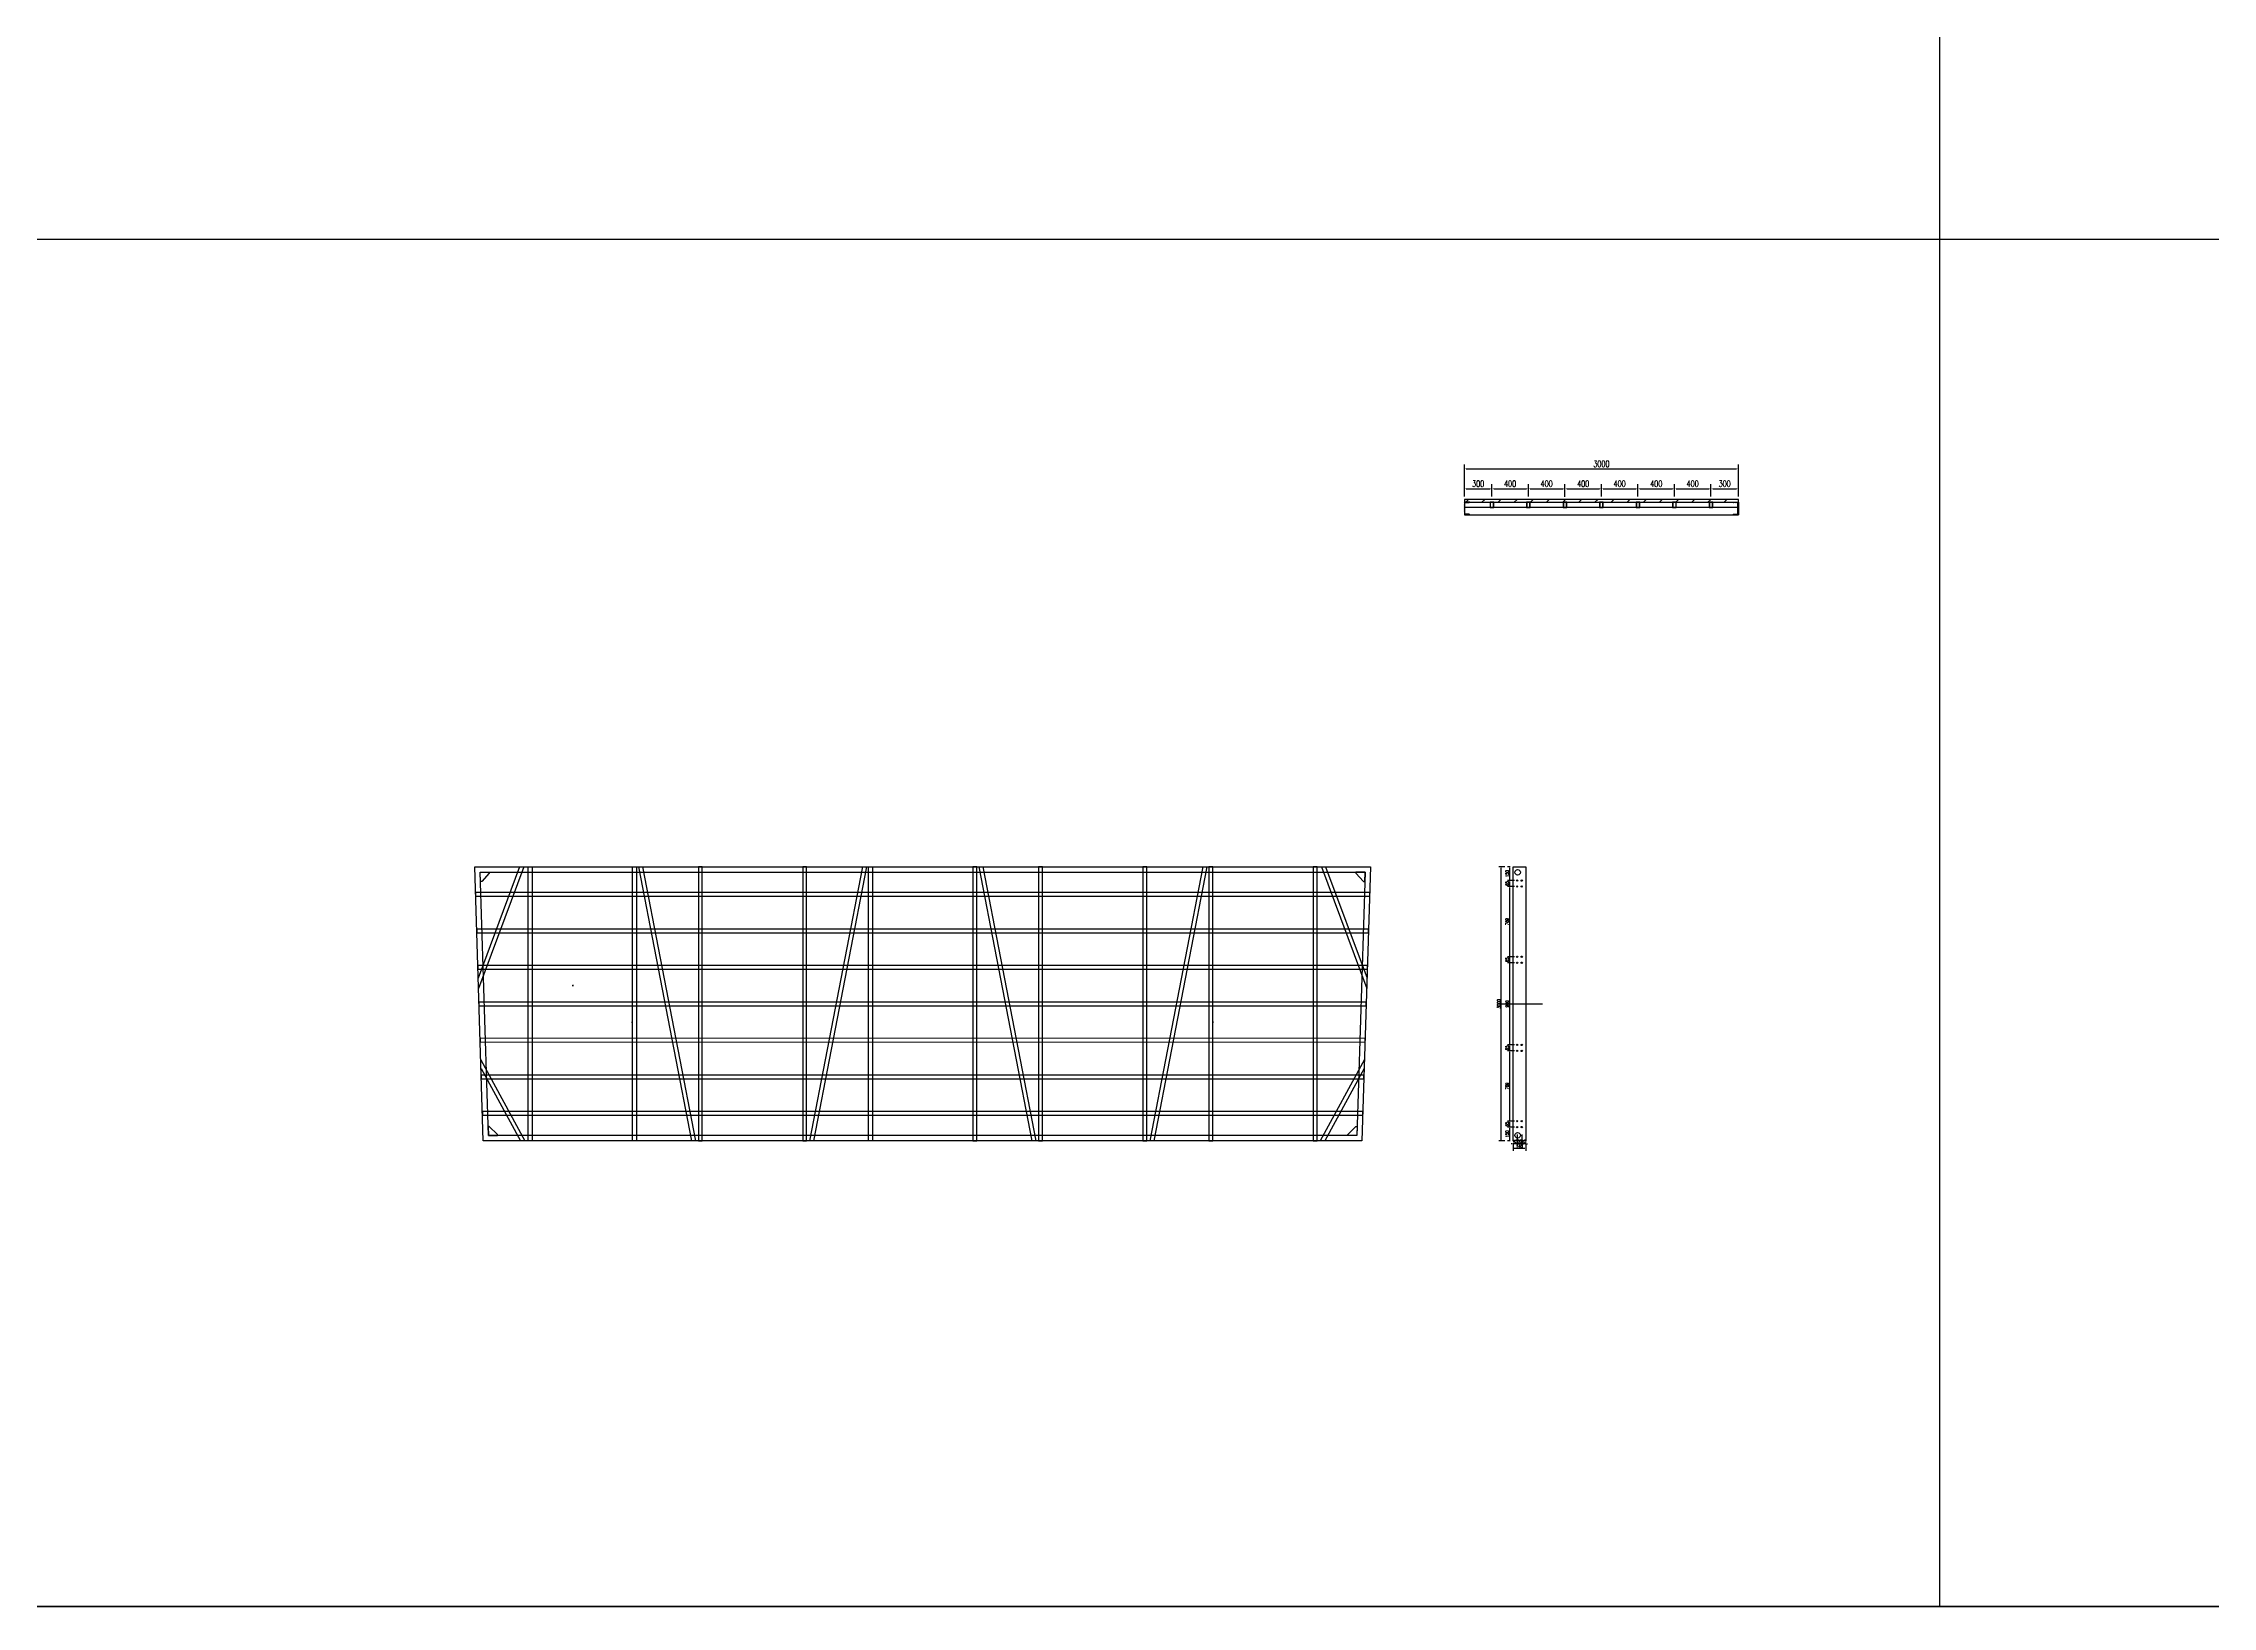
# Model space of a CAD drawing. Extents: x 1254079 to 1500931, y -102737 to 142253.
# Drawn here: x 1307200 to 1330956, y 2621 to 19736 of the extents above; entities that cross this region are included whole.
import ezdxf

# ---------------------------------------------------------------- set-up
doc = ezdxf.new("R2010")
doc.units = 0
doc.header["$LTSCALE"] = 1000
doc.header["$MEASUREMENT"] = 0
for name, color, linetype in [('14#槽钢', 3, 'Continuous'), ('PUB_DIM', 3, 'Continuous'), ('W-STEEL_FRAME钢架', 3, 'Continuous'), ('W-STEEL_KEEL钢龙骨', 5, 'Continuous'), ('W-WOOD_FLOOR木地板', 30, 'Continuous'), ('钢架', 90, 'Continuous')]:
    doc.layers.add(name, color=color, linetype=linetype)
doc.styles.add('STANDARD_T3', font='simplex.shx', dxfattribs={"width": 0.7, "bigfont": 'gbcbig.shx'})
doc.dimstyles.new('W&&10', dxfattribs={"dimtxt": 35, "dimasz": 10, "dimexe": 25, "dimexo": 30, "dimgap": 10, "dimtad": 1, "dimdec": 0, "dimzin": 0, "dimdsep": 46, "dimtxsty": 'STANDARD_T3', "dimcen": 0.09, "dimclrd": 1, "dimclre": 1, "dimclrt": 7, "dimazin": 2, "dimtfac": 1, "dimtdec": 0, "dimtix": 1, "dimtmove": 2, "dimatfit": 3, "dimfxl": 100, "dimtolj": 1, "dimtzin": 0, "dimarcsym": 0})
doc.dimstyles.new('W&&20', dxfattribs={"dimtxt": 70, "dimasz": 20, "dimexe": 50, "dimexo": 60, "dimgap": 20, "dimtad": 1, "dimdec": 0, "dimzin": 0, "dimdsep": 46, "dimtxsty": 'STANDARD_T3', "dimcen": 0.09, "dimclrd": 1, "dimclre": 1, "dimclrt": 7, "dimazin": 2, "dimtfac": 1, "dimtdec": 0, "dimtix": 1, "dimtmove": 2, "dimatfit": 3, "dimfxl": 100, "dimtolj": 1, "dimtzin": 0, "dimarcsym": 0})

# ---------------------------------------------------------------- blocks, each defined once
blk = doc.blocks.new('*U400')
at = {"layer": '14#槽钢'}
blk.add_lwpolyline([(0, 29946), (0, -29946)], dxfattribs=at)
blk = doc.blocks.new('*U401')
at = {"layer": '14#槽钢', "color": 0, "linetype": 'ByBlock', "lineweight": -2, "transparency": 16777216}
blk.add_blockref('*U400', (43523, 0), dxfattribs=at)
blk = doc.blocks.new('*D693')
at = {"layer": 'Defpoints', "color": 0, "transparency": 16777216}
for p in [(1323259, 7870), (1323340, 7870), (1323295, 7720)]:
    blk.add_point(p, dxfattribs=at)
at = {"layer": 'W-STEEL_FRAME钢架', "color": 1, "lineweight": -2, "transparency": 16777216}
for p, q in [((1323310, 7870), (1323234, 7870)), ((1323259, 7730), (1323259, 7860)), ((1323265, 7720), (1323234, 7720))]:
    blk.add_line(p, q, dxfattribs=at)
at = {"layer": 'W-STEEL_FRAME钢架', "color": 1, "transparency": 16777216}
for points in [[(1323257, 7860), (1323261, 7860), (1323259, 7870)], [(1323257, 7730), (1323261, 7730), (1323259, 7720)]]:
    blk.add_solid(points, dxfattribs=at)
at = {"layer": 'W-STEEL_FRAME钢架', "color": 7, "transparency": 16777216, "insert": (1323231, 7795), "char_height": 35, "attachment_point": 5, "rotation": 90, "style": 'STANDARD_T3'}
blk.add_mtext('\\A1;150', dxfattribs=at)
blk = doc.blocks.new('*D694')
at = {"layer": 'Defpoints', "color": 0, "transparency": 16777216}
for p in [(1323259, 7936), (1323340, 7936), (1323340, 7870)]:
    blk.add_point(p, dxfattribs=at)
at = {"layer": 'W-STEEL_FRAME钢架', "color": 1, "lineweight": -2, "transparency": 16777216}
for p, q in [((1323310, 7936), (1323234, 7936)), ((1323310, 7870), (1323234, 7870)), ((1323259, 7880), (1323259, 7926))]:
    blk.add_line(p, q, dxfattribs=at)
at = {"layer": 'W-STEEL_FRAME钢架', "color": 1, "transparency": 16777216}
for points in [[(1323257, 7926), (1323261, 7926), (1323259, 7936)], [(1323257, 7880), (1323261, 7880), (1323259, 7870)]]:
    blk.add_solid(points, dxfattribs=at)
at = {"layer": 'W-STEEL_FRAME钢架', "color": 7, "transparency": 16777216, "insert": (1323231, 7903), "char_height": 35, "attachment_point": 5, "rotation": 90, "style": 'STANDARD_T3'}
blk.add_mtext('\\A1;65', dxfattribs=at)
blk = doc.blocks.new('*D695')
at = {"layer": 'Defpoints', "color": 0, "transparency": 16777216}
for p in [(1323259, 8705), (1323340, 8705), (1323340, 7936)]:
    blk.add_point(p, dxfattribs=at)
at = {"layer": 'W-STEEL_FRAME钢架', "color": 1, "lineweight": -2, "transparency": 16777216}
for p, q in [((1323310, 8705), (1323234, 8705)), ((1323259, 7946), (1323259, 8695)), ((1323310, 7936), (1323234, 7936))]:
    blk.add_line(p, q, dxfattribs=at)
at = {"layer": 'W-STEEL_FRAME钢架', "color": 1, "transparency": 16777216}
for points in [[(1323257, 8695), (1323261, 8695), (1323259, 8705)], [(1323257, 7946), (1323261, 7946), (1323259, 7936)]]:
    blk.add_solid(points, dxfattribs=at)
at = {"layer": 'W-STEEL_FRAME钢架', "color": 7, "transparency": 16777216, "insert": (1323231, 8320), "char_height": 35, "attachment_point": 5, "rotation": 90, "style": 'STANDARD_T3'}
blk.add_mtext('\\A1;769', dxfattribs=at)
blk = doc.blocks.new('*D696')
at = {"layer": 'Defpoints', "color": 0, "transparency": 16777216}
for p in [(1323259, 8770), (1323340, 8770), (1323340, 8705)]:
    blk.add_point(p, dxfattribs=at)
at = {"layer": 'W-STEEL_FRAME钢架', "color": 1, "lineweight": -2, "transparency": 16777216}
for p, q in [((1323310, 8770), (1323234, 8770)), ((1323310, 8705), (1323234, 8705)), ((1323259, 8715), (1323259, 8760))]:
    blk.add_line(p, q, dxfattribs=at)
at = {"layer": 'W-STEEL_FRAME钢架', "color": 1, "transparency": 16777216}
for points in [[(1323257, 8760), (1323261, 8760), (1323259, 8770)], [(1323257, 8715), (1323261, 8715), (1323259, 8705)]]:
    blk.add_solid(points, dxfattribs=at)
at = {"layer": 'W-STEEL_FRAME钢架', "color": 7, "transparency": 16777216, "insert": (1323231, 8738), "char_height": 35, "attachment_point": 5, "rotation": 90, "style": 'STANDARD_T3'}
blk.add_mtext('\\A1;65', dxfattribs=at)
blk = doc.blocks.new('*D697')
at = {"layer": 'Defpoints', "color": 0, "transparency": 16777216}
for p in [(1323259, 9670), (1323340, 9670), (1323340, 8770)]:
    blk.add_point(p, dxfattribs=at)
at = {"layer": 'W-STEEL_FRAME钢架', "color": 1, "lineweight": -2, "transparency": 16777216}
for p, q in [((1323310, 9670), (1323234, 9670)), ((1323259, 8780), (1323259, 9660)), ((1323310, 8770), (1323234, 8770))]:
    blk.add_line(p, q, dxfattribs=at)
at = {"layer": 'W-STEEL_FRAME钢架', "color": 1, "transparency": 16777216}
for points in [[(1323257, 9660), (1323261, 9660), (1323259, 9670)], [(1323257, 8780), (1323261, 8780), (1323259, 8770)]]:
    blk.add_solid(points, dxfattribs=at)
at = {"layer": 'W-STEEL_FRAME钢架', "color": 7, "transparency": 16777216, "insert": (1323231, 9220), "char_height": 35, "attachment_point": 5, "rotation": 90, "style": 'STANDARD_T3'}
blk.add_mtext('\\A1;900', dxfattribs=at)
blk = doc.blocks.new('*D698')
at = {"layer": 'Defpoints', "color": 0, "transparency": 16777216}
for p in [(1323259, 10570), (1323340, 10570), (1323340, 10505)]:
    blk.add_point(p, dxfattribs=at)
at = {"layer": 'W-STEEL_FRAME钢架', "color": 1, "lineweight": -2, "transparency": 16777216}
for p, q in [((1323310, 10570), (1323234, 10570)), ((1323310, 10505), (1323234, 10505)), ((1323259, 10515), (1323259, 10560))]:
    blk.add_line(p, q, dxfattribs=at)
at = {"layer": 'W-STEEL_FRAME钢架', "color": 1, "transparency": 16777216}
for points in [[(1323257, 10560), (1323261, 10560), (1323259, 10570)], [(1323257, 10515), (1323261, 10515), (1323259, 10505)]]:
    blk.add_solid(points, dxfattribs=at)
at = {"layer": 'W-STEEL_FRAME钢架', "color": 7, "transparency": 16777216, "insert": (1323231, 10538), "char_height": 35, "attachment_point": 5, "rotation": 90, "style": 'STANDARD_T3'}
blk.add_mtext('\\A1;65', dxfattribs=at)
blk = doc.blocks.new('*D699')
at = {"layer": 'Defpoints', "color": 0, "transparency": 16777216}
for p in [(1323259, 10720), (1323295, 10720), (1323340, 10570)]:
    blk.add_point(p, dxfattribs=at)
at = {"layer": 'W-STEEL_FRAME钢架', "color": 1, "lineweight": -2, "transparency": 16777216}
for p, q in [((1323265, 10720), (1323234, 10720)), ((1323259, 10580), (1323259, 10710)), ((1323310, 10570), (1323234, 10570))]:
    blk.add_line(p, q, dxfattribs=at)
at = {"layer": 'W-STEEL_FRAME钢架', "color": 1, "transparency": 16777216}
for points in [[(1323257, 10710), (1323261, 10710), (1323259, 10720)], [(1323257, 10580), (1323261, 10580), (1323259, 10570)]]:
    blk.add_solid(points, dxfattribs=at)
at = {"layer": 'W-STEEL_FRAME钢架', "color": 7, "transparency": 16777216, "insert": (1323231, 10645), "char_height": 35, "attachment_point": 5, "rotation": 90, "style": 'STANDARD_T3'}
blk.add_mtext('\\A1;150', dxfattribs=at)
blk = doc.blocks.new('*D700')
at = {"layer": 'Defpoints', "color": 0, "transparency": 16777216}
for p in [(1323295, 7720), (1323295, 7635), (1323435, 7720)]:
    blk.add_point(p, dxfattribs=at)
at = {"layer": 'W-STEEL_FRAME钢架', "color": 1, "lineweight": -2, "transparency": 16777216}
for p, q in [((1323295, 7690), (1323295, 7610)), ((1323425, 7635), (1323305, 7635)), ((1323435, 7690), (1323435, 7610))]:
    blk.add_line(p, q, dxfattribs=at)
at = {"layer": 'W-STEEL_FRAME钢架', "color": 1, "transparency": 16777216}
for points in [[(1323305, 7636), (1323305, 7633), (1323295, 7635)], [(1323425, 7636), (1323425, 7633), (1323435, 7635)]]:
    blk.add_solid(points, dxfattribs=at)
at = {"layer": 'W-STEEL_FRAME钢架', "color": 7, "transparency": 16777216, "insert": (1323365, 7662), "char_height": 35, "attachment_point": 5, "style": 'STANDARD_T3'}
blk.add_mtext('\\A1;140', dxfattribs=at)
blk = doc.blocks.new('*D701')
at = {"layer": 'Defpoints', "color": 0, "transparency": 16777216}
for p in [(1323390, 7870), (1323390, 7688), (1323435, 7720)]:
    blk.add_point(p, dxfattribs=at)
at = {"layer": 'W-STEEL_FRAME钢架', "color": 1, "lineweight": -2, "transparency": 16777216}
for p, q in [((1323380, 7688), (1323370, 7688)), ((1323390, 7788), (1323390, 7663)), ((1323435, 7688), (1323390, 7688)), ((1323435, 7690), (1323435, 7663)), ((1323445, 7688), (1323455, 7688))]:
    blk.add_line(p, q, dxfattribs=at)
at = {"layer": 'W-STEEL_FRAME钢架', "color": 1, "transparency": 16777216}
for points in [[(1323380, 7689), (1323380, 7686), (1323390, 7688)], [(1323445, 7689), (1323445, 7686), (1323435, 7688)]]:
    blk.add_solid(points, dxfattribs=at)
at = {"layer": 'W-STEEL_FRAME钢架', "color": 7, "transparency": 16777216, "insert": (1323413, 7715), "char_height": 35, "attachment_point": 5, "style": 'STANDARD_T3'}
blk.add_mtext('\\A1;45', dxfattribs=at)
blk = doc.blocks.new('*D702')
at = {"layer": 'Defpoints', "color": 0, "transparency": 16777216}
for p in [(1323340, 7870), (1323390, 7870), (1323340, 7688)]:
    blk.add_point(p, dxfattribs=at)
at = {"layer": 'W-STEEL_FRAME钢架', "color": 1, "lineweight": -2, "transparency": 16777216}
for p, q in [((1323330, 7688), (1323320, 7688)), ((1323340, 7788), (1323340, 7663)), ((1323390, 7688), (1323340, 7688)), ((1323390, 7788), (1323390, 7663)), ((1323400, 7688), (1323410, 7688))]:
    blk.add_line(p, q, dxfattribs=at)
at = {"layer": 'W-STEEL_FRAME钢架', "color": 1, "transparency": 16777216}
for points in [[(1323330, 7689), (1323330, 7686), (1323340, 7688)], [(1323400, 7689), (1323400, 7686), (1323390, 7688)]]:
    blk.add_solid(points, dxfattribs=at)
at = {"layer": 'W-STEEL_FRAME钢架', "color": 7, "transparency": 16777216, "insert": (1323365, 7715), "char_height": 35, "attachment_point": 5, "style": 'STANDARD_T3'}
blk.add_mtext('\\A1;50', dxfattribs=at)
blk = doc.blocks.new('*D545')
at = {"layer": 'Defpoints', "color": 0, "transparency": 16777216}
for p in [(1323340, 7870), (1323295, 7720), (1323295, 7688)]:
    blk.add_point(p, dxfattribs=at)
at = {"layer": 'W-STEEL_FRAME钢架', "color": 1, "lineweight": -2, "transparency": 16777216}
for p, q in [((1323285, 7688), (1323275, 7688)), ((1323295, 7690), (1323295, 7663)), ((1323340, 7688), (1323295, 7688)), ((1323340, 7788), (1323340, 7663)), ((1323350, 7688), (1323360, 7688))]:
    blk.add_line(p, q, dxfattribs=at)
at = {"layer": 'W-STEEL_FRAME钢架', "color": 1, "transparency": 16777216}
for points in [[(1323285, 7689), (1323285, 7686), (1323295, 7688)], [(1323350, 7689), (1323350, 7686), (1323340, 7688)]]:
    blk.add_solid(points, dxfattribs=at)
at = {"layer": 'W-STEEL_FRAME钢架', "color": 7, "transparency": 16777216, "insert": (1323318, 7715), "char_height": 35, "attachment_point": 5, "style": 'STANDARD_T3'}
blk.add_mtext('\\A1;45', dxfattribs=at)
blk = doc.blocks.new('*D546')
at = {"layer": 'Defpoints', "color": 0, "transparency": 16777216}
for p in [(1323166, 10720), (1323234, 10720), (1323234, 7720)]:
    blk.add_point(p, dxfattribs=at)
at = {"layer": 'W-STEEL_FRAME钢架', "color": 1, "lineweight": -2, "transparency": 16777216}
for p, q in [((1323204, 10720), (1323141, 10720)), ((1323166, 7730), (1323166, 10710)), ((1323204, 7720), (1323141, 7720))]:
    blk.add_line(p, q, dxfattribs=at)
at = {"layer": 'W-STEEL_FRAME钢架', "color": 1, "transparency": 16777216}
for points in [[(1323164, 10710), (1323168, 10710), (1323166, 10720)], [(1323164, 7730), (1323168, 7730), (1323166, 7720)]]:
    blk.add_solid(points, dxfattribs=at)
at = {"layer": 'W-STEEL_FRAME钢架', "color": 7, "transparency": 16777216, "insert": (1323139, 9220), "char_height": 35, "attachment_point": 5, "rotation": 90, "style": 'STANDARD_T3'}
blk.add_mtext('\\A1;3000', dxfattribs=at)
blk = doc.blocks.new('*D703')
at = {"layer": 'Defpoints', "color": 0, "transparency": 16777216}
for p in [(1323259, 9736), (1323340, 9736), (1323340, 9670)]:
    blk.add_point(p, dxfattribs=at)
at = {"layer": 'W-STEEL_FRAME钢架', "color": 1, "lineweight": -2, "transparency": 16777216}
for p, q in [((1323310, 9736), (1323234, 9736)), ((1323310, 9670), (1323234, 9670)), ((1323259, 9680), (1323259, 9726))]:
    blk.add_line(p, q, dxfattribs=at)
at = {"layer": 'W-STEEL_FRAME钢架', "color": 1, "transparency": 16777216}
for points in [[(1323257, 9726), (1323261, 9726), (1323259, 9736)], [(1323257, 9680), (1323261, 9680), (1323259, 9670)]]:
    blk.add_solid(points, dxfattribs=at)
at = {"layer": 'W-STEEL_FRAME钢架', "color": 7, "transparency": 16777216, "insert": (1323231, 9703), "char_height": 35, "attachment_point": 5, "rotation": 90, "style": 'STANDARD_T3'}
blk.add_mtext('\\A1;65', dxfattribs=at)
blk = doc.blocks.new('*D704')
at = {"layer": 'Defpoints', "color": 0, "transparency": 16777216}
for p in [(1323259, 10505), (1323295, 10505), (1323340, 9736)]:
    blk.add_point(p, dxfattribs=at)
at = {"layer": 'W-STEEL_FRAME钢架', "color": 1, "lineweight": -2, "transparency": 16777216}
for p, q in [((1323265, 10505), (1323234, 10505)), ((1323259, 9746), (1323259, 10495)), ((1323310, 9736), (1323234, 9736))]:
    blk.add_line(p, q, dxfattribs=at)
at = {"layer": 'W-STEEL_FRAME钢架', "color": 1, "transparency": 16777216}
for points in [[(1323257, 10495), (1323261, 10495), (1323259, 10505)], [(1323257, 9746), (1323261, 9746), (1323259, 9736)]]:
    blk.add_solid(points, dxfattribs=at)
at = {"layer": 'W-STEEL_FRAME钢架', "color": 7, "transparency": 16777216, "insert": (1323231, 10120), "char_height": 35, "attachment_point": 5, "rotation": 90, "style": 'STANDARD_T3'}
blk.add_mtext('\\A1;769', dxfattribs=at)
blk = doc.blocks.new('14a槽钢')
at = {"layer": '钢架'}
h = blk.add_hatch(dxfattribs=at)
h.set_pattern_fill('STEEL', color=4, scale=10)
h.set_pattern_definition([(50.389312, (-1352470.2, 1293523.579), (-9.2899201, 11.2253202), []), (50.389312, (-1352470.2, 1293531.516), (-9.2899201, 11.2253202), [])])
edge = h.paths.add_edge_path()
edge.add_ellipse((-1332250, 1115678), major_axis=(-3.26, 5.03), ratio=0.900468, start_angle=55.3931, end_angle=130.6069)
edge.add_line((-1332252, 1115673), (-1332208, 1115673))
edge.add_ellipse((-1332208, 1115667), major_axis=(0, 6), ratio=0.827586, start_angle=270, end_angle=360, ccw=False)
edge.add_line((-1332203, 1115667), (-1332203, 1115551))
edge.add_ellipse((-1332208, 1115551), major_axis=(0, 6), ratio=0.827586, start_angle=180, end_angle=270, ccw=False)
edge.add_line((-1332208, 1115545), (-1332251, 1115545))
edge.add_ellipse((-1332250, 1115540), major_axis=(3.82, 3.82), ratio=1, start_angle=49.2445, end_angle=141.5341)
edge.add_line((-1332256, 1115539), (-1332198, 1115539))
edge.add_line((-1332198, 1115539), (-1332198, 1115679))
edge.add_line((-1332198, 1115679), (-1332256, 1115679))
for p, q in [((-1332256, 1115679, 0), (-1332198, 1115679, 0)), ((-1332208, 1115673, 0), (-1332251, 1115673, 0)), ((-1332246, 1115679, 0), (-1332246, 1115679, 0)), ((-1332203, 1115551, 0), (-1332203, 1115667, 0)), ((-1332198, 1115679, 0), (-1332198, 1115539, 0)), ((-1332198, 1115539, 0), (-1332256, 1115539, 0)), ((-1332251, 1115545, 0), (-1332208, 1115545, 0)), ((-1332246, 1115539, 0), (-1332246, 1115539, 0))]:
    blk.add_line(p, q, dxfattribs=at)
for centre, start_param, end_param in [((-1332251, 1115679, 0), 1.570796, 3.141593), ((-1332208, 1115667, 0), 4.712389, 6.283185), ((-1332208, 1115667, 0), 4.712389, 6.283185), ((-1332251, 1115539, 0), 0, 1.570796), ((-1332208, 1115551, 0), 3.141593, 4.712389)]:
    blk.add_ellipse(centre, major_axis=(0, 6), ratio=0.827586, start_param=start_param, end_param=end_param, dxfattribs=at)
blk = doc.blocks.new('*D472')
at = {"color": 1, "lineweight": -2, "transparency": 16777216}
for p, q in [((1322763, 14804), (1322763, 15127)), ((1322783, 15077), (1325743, 15077)), ((1325763, 14804), (1325763, 15127))]:
    blk.add_line(p, q, dxfattribs=at)
at = {"color": 1, "transparency": 16777216}
for points in [[(1322783, 15081), (1322783, 15074), (1322763, 15077)], [(1325743, 15081), (1325743, 15074), (1325763, 15077)]]:
    blk.add_solid(points, dxfattribs=at)
at = {"layer": 'Defpoints', "color": 0, "transparency": 16777216}
for p in [(1325763, 15077), (1322763, 14744), (1325763, 14744)]:
    blk.add_point(p, dxfattribs=at)
at = {"color": 7, "transparency": 16777216, "insert": (1324263, 15132), "char_height": 70, "attachment_point": 5, "style": 'STANDARD_T3'}
blk.add_mtext('\\A1;3000', dxfattribs=at)
blk = doc.blocks.new('ganglonggu')
at = {"layer": 'W-STEEL_KEEL钢龙骨'}
for points in [[(-1338169, 1115605), (-1338129, 1115605), (-1338129, 1115665), (-1338169, 1115665)], [(-1338166, 1115608), (-1338132, 1115608), (-1338132, 1115662), (-1338166, 1115662)]]:
    blk.add_lwpolyline(points, close=True, dxfattribs=at)
blk = doc.blocks.new('*U396')
blk.add_blockref('ganglonggu', (1338149, -1115635))
blk = doc.blocks.new('*U397')
at = {"layer": 'W-STEEL_KEEL钢龙骨', "color": 0, "linetype": 'ByBlock', "lineweight": -2}
for p in [(0, 0), (400, 0), (800, 0), (1200, 0), (1600, 0), (2000, 0)]:
    blk.add_blockref('*U396', p, dxfattribs=at)
at = {"layer": 'W-STEEL_KEEL钢龙骨', "color": 0, "linetype": 'ByBlock', "lineweight": -2, "transparency": 16777216}
blk.add_blockref('*U396', (2400, 0), dxfattribs=at)
blk = doc.blocks.new('*D473')
at = {"layer": 'Defpoints', "color": 0, "transparency": 16777216}
for p in [(1323063, 14860), (1322763, 14714), (1323063, 14714)]:
    blk.add_point(p, dxfattribs=at)
at = {"layer": 'PUB_DIM', "color": 1, "lineweight": -2, "transparency": 16777216}
for p, q in [((1322763, 14774), (1322763, 14910)), ((1322783, 14860), (1323043, 14860)), ((1323063, 14774), (1323063, 14910))]:
    blk.add_line(p, q, dxfattribs=at)
at = {"layer": 'PUB_DIM', "color": 1, "transparency": 16777216}
for points in [[(1322783, 14863), (1322783, 14857), (1322763, 14860)], [(1323043, 14863), (1323043, 14857), (1323063, 14860)]]:
    blk.add_solid(points, dxfattribs=at)
at = {"layer": 'PUB_DIM', "color": 7, "transparency": 16777216, "insert": (1322913, 14915), "char_height": 70, "attachment_point": 5, "style": 'STANDARD_T3'}
blk.add_mtext('\\A1;300', dxfattribs=at)
blk = doc.blocks.new('*D474')
at = {"layer": 'Defpoints', "color": 0, "transparency": 16777216}
for p in [(1323463, 14860), (1323063, 14714), (1323463, 14714)]:
    blk.add_point(p, dxfattribs=at)
at = {"layer": 'PUB_DIM', "color": 1, "lineweight": -2, "transparency": 16777216}
for p, q in [((1323063, 14774), (1323063, 14910)), ((1323083, 14860), (1323443, 14860)), ((1323463, 14774), (1323463, 14910))]:
    blk.add_line(p, q, dxfattribs=at)
at = {"layer": 'PUB_DIM', "color": 1, "transparency": 16777216}
for points in [[(1323083, 14863), (1323083, 14857), (1323063, 14860)], [(1323443, 14863), (1323443, 14857), (1323463, 14860)]]:
    blk.add_solid(points, dxfattribs=at)
at = {"layer": 'PUB_DIM', "color": 7, "transparency": 16777216, "insert": (1323263, 14915), "char_height": 70, "attachment_point": 5, "style": 'STANDARD_T3'}
blk.add_mtext('\\A1;400', dxfattribs=at)
blk = doc.blocks.new('*D475')
at = {"layer": 'Defpoints', "color": 0, "transparency": 16777216}
for p in [(1323863, 14860), (1323463, 14714), (1323863, 14711)]:
    blk.add_point(p, dxfattribs=at)
at = {"layer": 'PUB_DIM', "color": 1, "lineweight": -2, "transparency": 16777216}
for p, q in [((1323463, 14774), (1323463, 14910)), ((1323483, 14860), (1323843, 14860)), ((1323863, 14771), (1323863, 14910))]:
    blk.add_line(p, q, dxfattribs=at)
at = {"layer": 'PUB_DIM', "color": 1, "transparency": 16777216}
for points in [[(1323483, 14863), (1323483, 14857), (1323463, 14860)], [(1323843, 14863), (1323843, 14857), (1323863, 14860)]]:
    blk.add_solid(points, dxfattribs=at)
at = {"layer": 'PUB_DIM', "color": 7, "transparency": 16777216, "insert": (1323663, 14915), "char_height": 70, "attachment_point": 5, "style": 'STANDARD_T3'}
blk.add_mtext('\\A1;400', dxfattribs=at)
blk = doc.blocks.new('*D476')
at = {"layer": 'Defpoints', "color": 0, "transparency": 16777216}
for p in [(1324263, 14860), (1323863, 14711), (1324263, 14714)]:
    blk.add_point(p, dxfattribs=at)
at = {"layer": 'PUB_DIM', "color": 1, "lineweight": -2, "transparency": 16777216}
for p, q in [((1323863, 14771), (1323863, 14910)), ((1323883, 14860), (1324243, 14860)), ((1324263, 14774), (1324263, 14910))]:
    blk.add_line(p, q, dxfattribs=at)
at = {"layer": 'PUB_DIM', "color": 1, "transparency": 16777216}
for points in [[(1323883, 14863), (1323883, 14857), (1323863, 14860)], [(1324243, 14863), (1324243, 14857), (1324263, 14860)]]:
    blk.add_solid(points, dxfattribs=at)
at = {"layer": 'PUB_DIM', "color": 7, "transparency": 16777216, "insert": (1324063, 14915), "char_height": 70, "attachment_point": 5, "style": 'STANDARD_T3'}
blk.add_mtext('\\A1;400', dxfattribs=at)
blk = doc.blocks.new('*D477')
at = {"layer": 'Defpoints', "color": 0, "transparency": 16777216}
for p in [(1324663, 14860), (1324263, 14714), (1324663, 14714)]:
    blk.add_point(p, dxfattribs=at)
at = {"layer": 'PUB_DIM', "color": 1, "lineweight": -2, "transparency": 16777216}
for p, q in [((1324263, 14774), (1324263, 14910)), ((1324283, 14860), (1324643, 14860)), ((1324663, 14774), (1324663, 14910))]:
    blk.add_line(p, q, dxfattribs=at)
at = {"layer": 'PUB_DIM', "color": 1, "transparency": 16777216}
for points in [[(1324283, 14863), (1324283, 14857), (1324263, 14860)], [(1324643, 14863), (1324643, 14857), (1324663, 14860)]]:
    blk.add_solid(points, dxfattribs=at)
at = {"layer": 'PUB_DIM', "color": 7, "transparency": 16777216, "insert": (1324463, 14915), "char_height": 70, "attachment_point": 5, "style": 'STANDARD_T3'}
blk.add_mtext('\\A1;400', dxfattribs=at)
blk = doc.blocks.new('*D478')
at = {"layer": 'Defpoints', "color": 0, "transparency": 16777216}
for p in [(1325063, 14860), (1324663, 14714), (1325063, 14714)]:
    blk.add_point(p, dxfattribs=at)
at = {"layer": 'PUB_DIM', "color": 1, "lineweight": -2, "transparency": 16777216}
for p, q in [((1324663, 14774), (1324663, 14910)), ((1324683, 14860), (1325043, 14860)), ((1325063, 14774), (1325063, 14910))]:
    blk.add_line(p, q, dxfattribs=at)
at = {"layer": 'PUB_DIM', "color": 1, "transparency": 16777216}
for points in [[(1324683, 14863), (1324683, 14857), (1324663, 14860)], [(1325043, 14863), (1325043, 14857), (1325063, 14860)]]:
    blk.add_solid(points, dxfattribs=at)
at = {"layer": 'PUB_DIM', "color": 7, "transparency": 16777216, "insert": (1324863, 14915), "char_height": 70, "attachment_point": 5, "style": 'STANDARD_T3'}
blk.add_mtext('\\A1;400', dxfattribs=at)
blk = doc.blocks.new('*D479')
at = {"layer": 'Defpoints', "color": 0, "transparency": 16777216}
for p in [(1325463, 14860), (1325063, 14714), (1325463, 14714)]:
    blk.add_point(p, dxfattribs=at)
at = {"layer": 'PUB_DIM', "color": 1, "lineweight": -2, "transparency": 16777216}
for p, q in [((1325063, 14774), (1325063, 14910)), ((1325083, 14860), (1325443, 14860)), ((1325463, 14774), (1325463, 14910))]:
    blk.add_line(p, q, dxfattribs=at)
at = {"layer": 'PUB_DIM', "color": 1, "transparency": 16777216}
for points in [[(1325083, 14863), (1325083, 14857), (1325063, 14860)], [(1325443, 14863), (1325443, 14857), (1325463, 14860)]]:
    blk.add_solid(points, dxfattribs=at)
at = {"layer": 'PUB_DIM', "color": 7, "transparency": 16777216, "insert": (1325263, 14915), "char_height": 70, "attachment_point": 5, "style": 'STANDARD_T3'}
blk.add_mtext('\\A1;400', dxfattribs=at)
blk = doc.blocks.new('*D480')
at = {"layer": 'Defpoints', "color": 0, "transparency": 16777216}
for p in [(1325763, 14860), (1325463, 14714), (1325763, 14714)]:
    blk.add_point(p, dxfattribs=at)
at = {"layer": 'PUB_DIM', "color": 1, "lineweight": -2, "transparency": 16777216}
for p, q in [((1325463, 14774), (1325463, 14910)), ((1325483, 14860), (1325743, 14860)), ((1325763, 14774), (1325763, 14910))]:
    blk.add_line(p, q, dxfattribs=at)
at = {"layer": 'PUB_DIM', "color": 1, "transparency": 16777216}
for points in [[(1325483, 14863), (1325483, 14857), (1325463, 14860)], [(1325743, 14863), (1325743, 14857), (1325763, 14860)]]:
    blk.add_solid(points, dxfattribs=at)
at = {"layer": 'PUB_DIM', "color": 7, "transparency": 16777216, "insert": (1325613, 14915), "char_height": 70, "attachment_point": 5, "style": 'STANDARD_T3'}
blk.add_mtext('\\A1;300', dxfattribs=at)

msp = doc.modelspace()

# ---------------------------------------------------------------- hatches: boundary and pattern name
at = {"layer": 'W-WOOD_FLOOR木地板'}
h = msp.add_hatch(dxfattribs=at)
h.set_pattern_fill('木板', color=256, scale=100)
h.set_pattern_definition([(0, (2869119.51, -1120117.11), (0, 125), []), (45, (2869119.51, -1120117.11), (-88.388348, 88.388348), [])])
h.paths.add_polyline_path([(1325763, 14743.7), (1322763, 14743.7), (1322763, 14713.7), (1325763, 14713.7)])

# ---------------------------------------------------------------- linework, layer by layer
at = {"layer": '14#槽钢'}
for points in [[(1284443.8, 62511.5), (1371490.4, 62511.5), (1371490.4, 2620.5), (1284443.8, 2620.5)], [(1311923.7, 10719.8), (1321734.6, 10719.8), (1321640.9, 7720.3), (1312017.5, 7720.3)], [(1311983.6, 10661.8), (1321674.8, 10661.8), (1321584.7, 7778.3), (1312073.7, 7778.3)]]:
    msp.add_lwpolyline(points, close=True, dxfattribs=at)
for points in [[(1284443.8, 17593.3), (1371490.4, 17593.3)], [(1312415.7, 10719.8), (1311961.8, 9503)], [(1312461.6, 10719.8), (1311965.3, 9389.4)], [(1313717.7, 10719.8), (1314298.6, 7719.8)], [(1313761.5, 10719.8), (1314342.4, 7719.8)], [(1316170.9, 10719.8), (1315590, 7719.8)], [(1316214.7, 10719.8), (1315633.8, 7719.8)], [(1317443.7, 10719.8), (1318024.6, 7719.8)], [(1317487.5, 10719.8), (1318068.4, 7719.8)], [(1319896.9, 10719.8), (1319316, 7719.8)], [(1319940.7, 10719.8), (1319359.8, 7719.8)], [(1321196.5, 10719.8), (1321693, 9388.9)], [(1321242.4, 10719.8), (1321696.6, 9502.4)], [(1311989.7, 8608.5), (1312473.9, 7720.3)], [(1321668.7, 8608.9), (1321184.2, 7720.3)], [(1311992.7, 8513.2), (1312424.9, 7720.3)], [(1321665.7, 8513.6), (1321233.2, 7720.3)], [(1284443.8, 2620.5), (1371490.4, 2620.5)]]:
    msp.add_lwpolyline(points, dxfattribs=at)
at = {"layer": 'PUB_DIM'}
for p, q in [((1312992.2, 9419.8), (1313006.2, 9419.8)), ((1312999.2, 9426.8), (1312999.2, 9412.8)), ((1313642.6, 9019.8), (1313656.6, 9019.8)), ((1313649.6, 9026.8), (1313649.6, 9012.8)), ((1320015.7, 9019.8), (1320001.7, 9019.8)), ((1320008.7, 9026.8), (1320008.7, 9012.8))]:
    msp.add_line(p, q, dxfattribs=at)
at = {"layer": 'W-STEEL_FRAME钢架'}
msp.add_line((1323166.1, 9220.3), (1323618.6, 9220.3), dxfattribs=at)
for points in [[(1322763, 14573.7), (1325763, 14573.7), (1325763, 14653.7), (1322763, 14653.7)], [(1312508.9, 10719.8), (1312551.9, 10719.8), (1312551.9, 7719.8), (1312508.9, 7719.8)], [(1313651.9, 10719.8), (1313694.9, 10719.8), (1313694.9, 7719.8), (1313651.9, 7719.8)], [(1314416.2, 10719.8), (1314373.2, 10719.8), (1314373.2, 7719.8), (1314416.2, 7719.8)], [(1315559.2, 10719.8), (1315516.2, 10719.8), (1315516.2, 7719.8), (1315559.2, 7719.8)], [(1316236.2, 10719.8), (1316279.2, 10719.8), (1316279.2, 7719.8), (1316236.2, 7719.8)], [(1317422.2, 10719.8), (1317379.2, 10719.8), (1317379.2, 7719.8), (1317422.2, 7719.8)], [(1318142.2, 10719.8), (1318099.2, 10719.8), (1318099.2, 7719.8), (1318142.2, 7719.8)], [(1319285.2, 10719.8), (1319242.2, 10719.8), (1319242.2, 7719.8), (1319285.2, 7719.8)], [(1320006.3, 10719.8), (1319963.3, 10719.8), (1319963.3, 7719.8), (1320006.3, 7719.8)], [(1321149.3, 10719.8), (1321106.3, 10719.8), (1321106.3, 7719.8), (1321149.3, 7719.8)], [(1323295.3, 7720.3), (1323295.3, 10720.3), (1323435.3, 10720.3), (1323435.3, 7720.3)]]:
    msp.add_lwpolyline(points, close=True, dxfattribs=at)
at = {"layer": 'W-STEEL_FRAME钢架', "color": 1}
for points in [[(1312000.4, 10561.3), (1311986.8, 10561.3), (1311983.7, 10661.3), (1312083.7, 10661.3), (1312083.7, 10651.3)], [(1321658, 10561.3), (1321671.6, 10561.3), (1321674.7, 10661.3), (1321574.7, 10661.3), (1321574.7, 10651.3)], [(1312083.7, 7878.3), (1312070.6, 7878.4), (1312073.7, 7778.3), (1312173.7, 7778.3), (1312173.7, 7788.3)], [(1321574.7, 7878.3), (1321587.8, 7878.4), (1321584.7, 7778.3), (1321484.7, 7778.3), (1321484.7, 7788.3)]]:
    msp.add_lwpolyline(points, close=True, dxfattribs=at)
at = {"layer": 'W-STEEL_FRAME钢架'}
for centre in [(1323345.3, 10660.3), (1323345.3, 7780.3)]:
    msp.add_circle(centre, 30, dxfattribs=at)
at = {"layer": 'W-STEEL_FRAME钢架', "color": 1}
for centre in [(1323340.3, 10570.3), (1323340.3, 10505), (1323390.3, 10570.3), (1323390.3, 10505), (1323340.3, 9735.6), (1323390.3, 9735.6), (1323340.3, 9670.3), (1323390.3, 9670.3), (1323340.3, 8770.3), (1323340.3, 8705), (1323390.3, 8770.3), (1323390.3, 8705), (1323340.3, 7935.6), (1323340.3, 7870.3), (1323390.3, 7935.6), (1323390.3, 7870.3)]:
    msp.add_circle(centre, 7.5, dxfattribs=at)
at = {"layer": 'W-STEEL_KEEL钢龙骨'}
for points in [[(1311933.1, 10399.9), (1321725.3, 10400.4), (1321725.3, 10440.4), (1311933.1, 10439.9)], [(1311945.6, 9998.4), (1321712.7, 9998.1), (1321712.7, 10038.1), (1311945.6, 10038.4)], [(1311958.1, 9600.7), (1321700.2, 9599.4), (1321700.2, 9639.4), (1311958.1, 9640.7)], [(1311970.6, 9200.1), (1321687.8, 9200.1), (1321687.8, 9240.1), (1311970.6, 9240.1)], [(1311983, 8802.6), (1321675.3, 8800.6), (1321675.3, 8840.6), (1311983, 8842.6)], [(1311995.6, 8399.6), (1321662.8, 8400.6), (1321662.8, 8440.6), (1311995.6, 8439.6)], [(1312008, 8002.9), (1321650.2, 7999.6), (1321650.2, 8039.6), (1312008, 8042.9)]]:
    msp.add_lwpolyline(points, close=True, dxfattribs=at)
at = {"layer": 'W-WOOD_FLOOR木地板'}
msp.add_lwpolyline([(1322763, 14713.7), (1325763, 14713.7), (1325763, 14743.7), (1322763, 14743.7)], close=True, dxfattribs=at)

# ---------------------------------------------------------------- block references
at = {"layer": '14#槽钢'}
msp.add_blockref('*U401', (1284443.8, 32566), dxfattribs=at)
at = {"layer": 'W-STEEL_FRAME钢架', "xscale": -1}
msp.add_blockref('14a槽钢', (-9434.8, -1100965.2, 0), dxfattribs=at)
at = {"layer": 'W-STEEL_FRAME钢架'}
msp.add_blockref('14a槽钢', (2657960.8, -1100965.2, 0), dxfattribs=at)
at = {"layer": 'W-STEEL_KEEL钢龙骨'}
msp.add_blockref('*U397', (1323063, 14683.7), dxfattribs=at)

# ---------------------------------------------------------------- dimensions: what is measured, and where the dimension line sits
dim = msp.add_linear_dim(base=(1325762.8, 15077.4), p1=(1322763, 14743.7), p2=(1325762.8, 14743.7), dimstyle='W&&20')
dim.commit()
dim.dimension.update_dxf_attribs({"geometry": '*D472', "text_midpoint": (1324262.9, 15132.4)})
at = {"layer": 'PUB_DIM'}
for base, p1, p2, picture, middle in [((1323063, 14860), (1322763, 14713.7), (1323063, 14713.7), '*D473', (1322913, 14915)), ((1323463, 14860), (1323063, 14713.7), (1323463, 14713.7), '*D474', (1323263, 14915)), ((1323863, 14860), (1323463, 14713.7), (1323863, 14710.7), '*D475', (1323663, 14915)), ((1324263, 14860), (1323863, 14710.7), (1324263, 14713.7), '*D476', (1324063, 14915)), ((1324663, 14860), (1324263, 14713.7), (1324663, 14713.7), '*D477', (1324463, 14915)), ((1325063, 14860), (1324663, 14713.7), (1325063, 14713.7), '*D478', (1324863, 14915)), ((1325463, 14860), (1325063, 14713.7), (1325463, 14713.7), '*D479', (1325263, 14915)), ((1325763, 14860), (1325463, 14713.7), (1325763, 14713.7), '*D480', (1325613, 14915))]:
    dim = msp.add_linear_dim(base=base, p1=p1, p2=p2, dimstyle='W&&20', dxfattribs=at)
    dim.commit()
    dim.dimension.update_dxf_attribs({"geometry": picture, "text_midpoint": middle})
at = {"layer": 'W-STEEL_FRAME钢架'}
for base, p1, p2, angle, picture, middle in [((1323166.1, 10720.3), (1323233.9, 7720.3), (1323233.9, 10720.3), 90, '*D546', (1323138.6, 9220.3)), ((1323258.9, 10720.3), (1323340.3, 10570.3), (1323295.3, 10720.3), 90, '*D699', (1323231.4, 10645.3)), ((1323258.9, 10570.3), (1323340.3, 10505), (1323340.3, 10570.3), 90, '*D698', (1323231.4, 10537.6)), ((1323258.9, 10505), (1323340.3, 9735.6), (1323295.3, 10505), 90, '*D704', (1323231.4, 10120.3)), ((1323258.9, 9735.6), (1323340.3, 9670.3), (1323340.3, 9735.6), 90, '*D703', (1323231.4, 9702.9)), ((1323258.9, 9670.3), (1323340.3, 8770.3), (1323340.3, 9670.3), 90, '*D697', (1323231.4, 9220.3)), ((1323258.9, 8770.3), (1323340.3, 8705), (1323340.3, 8770.3), 90, '*D696', (1323231.4, 8737.6)), ((1323258.9, 8705), (1323340.3, 7935.6), (1323340.3, 8705), 90, '*D695', (1323231.4, 8320.3)), ((1323258.9, 7935.6), (1323340.3, 7870.3), (1323340.3, 7935.6), 90, '*D694', (1323231.4, 7902.9)), ((1323258.9, 7870.3), (1323295.3, 7720.3), (1323340.3, 7870.3), 90, '*D693', (1323231.4, 7795.3)), ((1323295.3, 7634.7), (1323435.3, 7720.3), (1323295.3, 7720.3), 180, '*D700', (1323365.3, 7662.2))]:
    dim = msp.add_linear_dim(base=base, p1=p1, p2=p2, angle=angle, dimstyle='W&&10', dxfattribs=at)
    dim.commit()
    dim.dimension.update_dxf_attribs({"geometry": picture, "text_midpoint": middle})
for base, p1, p2, picture, middle in [((1323295.3, 7687.6), (1323340.3, 7870.3), (1323295.3, 7720.3), '*D545', (1323317.8, 7715.1)), ((1323340.3, 7687.6), (1323390.3, 7870.3), (1323340.3, 7870.3), '*D702', (1323365.3, 7715.1)), ((1323390.3, 7687.6), (1323435.3, 7720.3), (1323390.3, 7870.3), '*D701', (1323412.8, 7715.1))]:
    dim = msp.add_linear_dim(base=base, p1=p1, p2=p2, angle=180, dimstyle='W&&10', override={"dimfxlon": 1}, dxfattribs=at)
    dim.commit()
    dim.dimension.update_dxf_attribs({"geometry": picture, "text_midpoint": middle})

doc.saveas('drawing.dxf')
